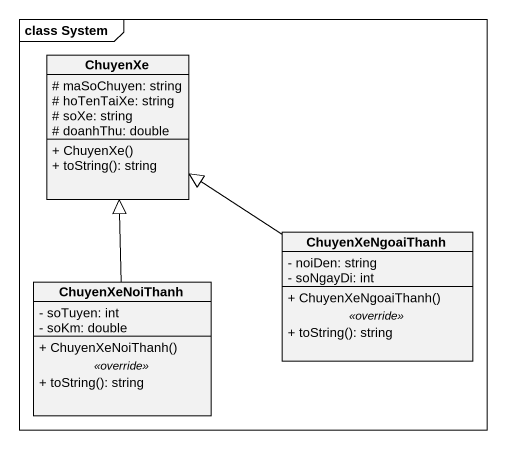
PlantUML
@startuml
mainframe class System
hide circle
hide empty members
skinparam classAttributeIconSize 0
class ChuyenXe {
  # maSoChuyen: string
  # hoTenTaiXe: string
  # soXe: string
  # doanhThu: double
  + ChuyenXe()
  + toString(): string
}
class ChuyenXeNgoaiThanh {
  - noiDen: string
  - soNgayDi: int
  --
  + ChuyenXeNgoaiThanh()
  .. <<override>> ..
  + toString(): string
}
class ChuyenXeNoiThanh {
  - soTuyen: int
  - soKm: double
  --
  + ChuyenXeNoiThanh()
  .. <<override>> ..
  + toString(): string
}
ChuyenXeNgoaiThanh -up-|> ChuyenXe
ChuyenXeNoiThanh -up-|> ChuyenXe
@enduml
